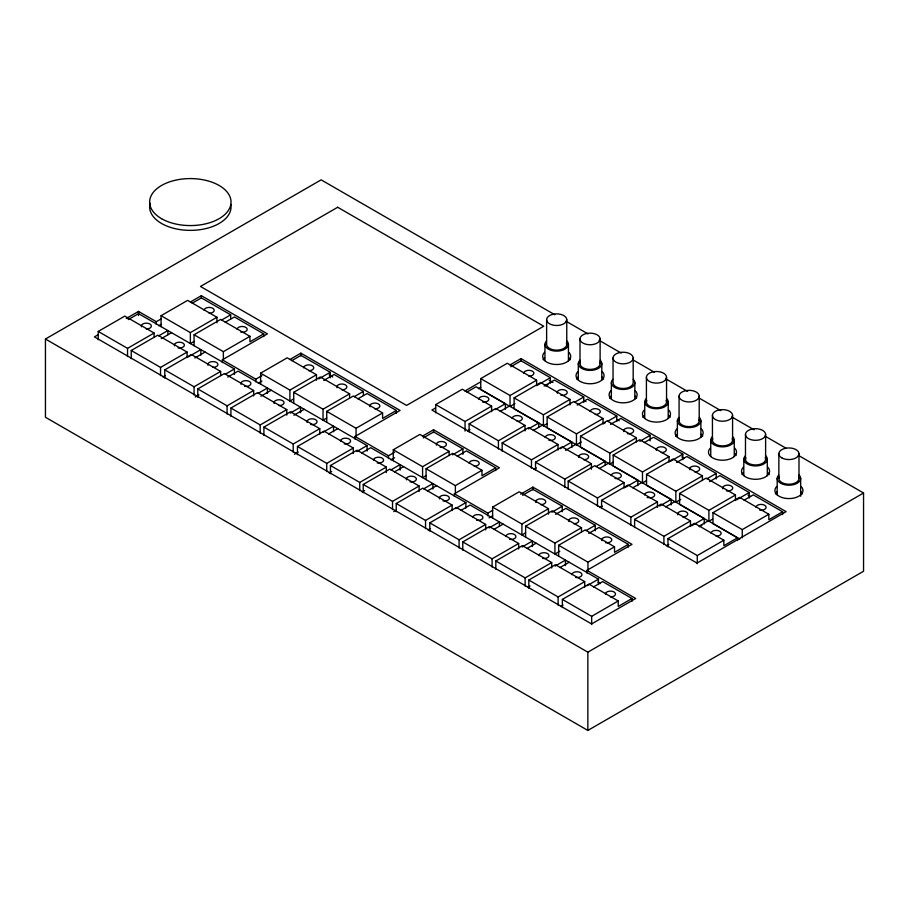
<?xml version="1.0" encoding="UTF-8"?>
<svg xmlns="http://www.w3.org/2000/svg" width="909" height="909" viewBox="0 0 909 909"><rect width="100%" height="100%" fill="white"/><g stroke="black" fill="none" stroke-linecap="round" stroke-linejoin="round"><path stroke-width="1.36" d="M798.363 455.364L863.55 493.008L863.55 571.25L587.85 730.427L45.45 417.265L45.45 339.023L321.15 179.846L554.831 314.764M98.229 339.659L98.229 331.444L124.806 316.105L154.11 333.024L154.11 337.125M98.092 334.773L94.411 336.887L591.611 623.949L635.709 598.486L586.953 570.341L586.953 573.079M126.26 318.502L138.509 311.435L156.303 321.695L161.166 318.889M128.249 319.593L138.566 313.639L234.408 368.963L234.408 374.451M161.063 326.661L161.063 315.707L187.64 300.368L216.933 317.275L216.933 322.763M190.39 302.015L201.343 295.686L267.416 333.842L222.364 359.839L222.364 362.589M192.219 303.197L201.4 297.902L230.693 314.809L230.693 318.923M158.734 325.774L161.166 324.365M98.229 331.444L127.533 348.363L154.11 333.024M131.237 358.714L131.237 350.499L157.814 335.16L187.106 352.078L187.106 357.555L200.866 349.613L200.866 355.089M158.689 335.853L167.87 330.558L167.87 334.66M161.245 338.648L171.574 332.694M161.063 315.707L190.367 332.614L216.933 317.275M194.072 345.715L194.072 334.762L220.637 319.423L249.941 336.33L249.941 341.818L263.701 333.864L263.701 336.603M221.523 320.104L230.693 314.809M225.227 322.252L234.397 316.957L263.701 333.864M194.037 341.454L190.367 343.579L190.367 332.614M131.237 350.499L160.541 367.418L187.106 352.078M164.768 378.076L164.768 369.861L191.345 354.521L220.648 371.429L220.648 375.542M194.787 358.01L205.104 352.056M162.984 376.962L165.438 375.542M194.072 334.762L223.364 351.669L249.941 336.33M164.768 369.861L194.072 386.779L220.648 371.429M197.776 397.131L197.776 388.916L224.353 373.576L253.645 390.484L253.645 395.972M225.227 374.269L234.408 368.963M227.784 377.065L238.113 371.111L367.077 445.569L367.077 451.046M195.299 397.028L198.969 394.904M260.61 384.132L260.61 373.179L287.176 357.828L316.48 374.747L316.48 380.223M222.364 359.839L255.838 379.167L261.928 375.656M289.926 359.487L300.89 353.158L400.085 410.436L355.044 436.445L355.044 439.183M291.766 360.668L300.936 355.362L330.24 372.281L330.24 377.758M258.27 383.246L261.928 381.132M197.776 388.916L227.08 405.834L253.645 390.484M230.909 416.254L230.909 408.039L257.474 392.699L286.778 409.618L286.778 415.095M258.236 393.324L267.405 388.018L267.405 393.506M260.917 396.188L271.234 390.234M260.61 373.179L289.903 390.086L316.48 374.747M293.732 403.255L293.732 392.302L320.309 376.962L349.601 393.87L349.601 397.983M318.775 378.905L330.24 372.281M323.752 380.451L334.069 374.497L363.373 391.404L363.373 395.517M293.584 398.926L289.903 401.051L289.903 390.086M230.909 408.039L260.201 424.957L286.778 409.618M263.905 435.309L263.905 427.094L290.482 411.754L319.786 428.673L319.786 434.15M290.221 413.106L300.538 407.152L300.538 412.629M293.925 415.243L304.242 409.289M293.732 392.302L323.036 409.22L349.601 393.87M326.74 422.31L326.74 411.357L353.306 396.017L382.609 412.925L382.609 418.413L396.369 410.459L396.369 413.209M354.192 396.71L363.373 391.404M357.896 398.846L367.077 393.552L396.369 410.459M326.706 418.049L323.036 420.174L323.036 409.22M263.905 427.094L293.209 444.012L319.786 428.673M297.448 454.67L297.448 446.455L324.013 431.116L353.317 448.035L353.317 453.511M323.218 432.161L333.546 426.207L333.546 431.684M328.603 433.945L337.773 428.65M294.436 454.261L298.107 452.137M326.74 411.357L356.044 428.275L382.609 412.925M297.448 446.455L326.74 463.374L353.317 448.035M435.741 412.8L435.741 404.573L462.317 389.234L491.621 406.153L491.621 411.629M514.937 403.653L510.029 406.482L480.736 389.563L480.736 378.61L507.302 363.259L536.605 380.178L536.605 385.655M330.444 473.725L330.444 465.51L357.021 450.171L386.314 467.09L386.314 472.566M356.76 451.523L367.077 445.569M435.593 407.914L431.923 410.027L697.021 563.08L786.115 511.642L521.016 358.589L510.029 364.929M464.874 391.006L480.736 381.848M466.908 392.063L476.077 386.768L505.381 403.687L505.381 409.164M510.744 366.759L521.062 360.793L550.365 377.712L550.365 383.189M361.6 453L370.781 447.705L465.885 502.609L465.885 508.086M329.194 472.919L331.637 471.498M478.304 388.734L480.736 387.325M393.279 460.727L393.279 449.773L419.844 434.434L449.148 451.341L449.148 455.454M355.044 436.445L388.507 455.761L394.597 452.25M422.594 436.081L433.559 429.764L499.427 467.783L454.375 493.792L454.375 496.53M423.287 437.922L433.604 431.968L462.908 448.876L462.908 454.364M390.95 459.84L394.597 457.727M435.741 404.573L465.044 421.492L491.621 406.153M480.736 378.61L510.029 395.517L536.605 380.178M330.444 465.51L359.748 482.429L386.314 467.09M363.248 492.667L363.248 484.452L389.813 469.101L419.117 486.02L419.117 491.496M469.112 432.059L469.112 423.844L495.689 408.505L524.993 425.423L524.993 430.9M547.082 423.628L543.4 425.742L514.108 408.834L514.108 397.869L540.673 382.53L569.977 399.449L569.977 404.925M495.053 409.652L505.381 403.687M537.753 384.996L550.365 377.712M390.904 469.919L400.085 464.624L400.085 470.101M394.404 471.941L403.573 466.635M500.28 411.334L509.449 406.039L538.753 422.958L538.753 427.06M544.116 386.018L554.433 380.064L583.737 396.983L583.737 402.46M467.499 431.036L469.942 429.627M545.548 385.973L547.991 384.564M362.191 491.974L364.645 490.553M393.279 449.773L422.583 466.692L449.148 451.341M426.071 479.668L426.071 468.703L452.648 453.364L481.952 470.283L481.952 475.759L495.712 467.817L495.712 470.555M452.591 454.841L462.908 448.876M457.238 456.193L466.408 450.898L495.712 467.817M426.253 475.521L422.583 477.645L422.583 466.692M363.248 484.452L392.54 501.359L419.117 486.02M469.112 423.844L498.416 440.763L524.993 425.423M514.108 397.869L543.4 414.788L569.977 399.449M396.244 511.722L396.244 503.506L422.821 488.156L452.125 505.074L452.125 510.551M502.166 451.137L502.166 442.922L528.731 427.582L558.035 444.501L558.035 449.978M581.351 442.001L576.454 444.819L547.15 427.912L547.15 416.947L573.715 401.608L603.019 418.526L603.019 424.003L605.314 422.685M423.708 488.849L432.877 483.554L432.877 489.031M528.424 428.912L538.753 422.958M574.568 402.278L583.737 396.983M427.412 490.996L436.581 485.69M533.322 430.411L542.491 425.117L571.795 442.035L571.795 447.512M577.158 405.096L587.487 399.142L616.779 416.061L616.779 421.537M393.767 511.619L396.222 510.199M426.071 468.703L455.375 485.622L481.952 470.283M396.244 503.506L425.548 520.414L452.125 505.074M502.166 442.922L531.458 459.84L558.035 444.501M547.15 416.947L576.454 433.866L603.019 418.526M429.787 531.083L429.787 522.857L456.352 507.517L485.656 524.436L485.656 529.913M535.526 470.407L535.526 462.192L562.103 446.853L591.407 463.76L591.407 469.249M613.495 461.965L609.814 464.09L580.521 447.171L580.521 436.218L607.087 420.878L636.391 437.786L636.391 441.899M455.557 508.574L465.885 502.609M560.33 448.648L571.795 442.035M607.61 421.356L616.779 416.061M460.943 510.347L470.112 505.052L598.463 579.158L598.463 584.635M565.546 450.341L575.863 444.387L605.167 461.295L605.167 465.408M610.53 424.367L620.847 418.413L650.151 435.32L650.151 440.808M428.003 529.958L430.446 528.549M533.913 469.385L536.355 467.965M492.61 518.085L492.61 507.12L519.187 491.78L548.491 508.699L548.491 514.176M454.375 493.792L487.849 513.119L492.712 510.301M520.721 494.144L532.89 487.11L631.994 544.332L586.953 570.341M522.63 495.269L532.947 489.315L562.251 506.233L562.251 511.71M489.065 517.891L492.712 515.789M429.787 522.857L459.079 539.776L485.656 524.436M535.526 462.192L564.83 479.111L591.407 463.76M580.521 436.218L609.814 453.137L636.391 437.786M462.783 550.138L462.783 541.912L489.36 526.572L518.664 543.491L518.664 548.968M568.193 489.258L568.193 481.043L594.759 465.703L624.063 482.622L624.063 488.099M646.151 480.827L642.481 482.94L613.177 466.033L613.177 455.068L639.754 439.729L669.047 456.648L669.047 462.124M489.099 527.924L499.416 521.971L499.416 526.084M595.986 466.601L605.167 461.295M639.834 441.285L650.151 435.32M493.951 529.402L503.12 524.107M599.349 468.533L608.519 463.238L637.823 480.157L637.823 485.633M644.333 442.558L653.514 437.263L682.807 454.182L682.807 459.659M492.61 507.12L521.914 524.038L548.491 508.699M525.618 537.139L525.618 526.175L552.195 510.835L581.487 527.754L581.487 531.856M551.922 512.187L562.251 506.233M555.626 514.324L565.955 508.37L595.247 525.288L595.247 530.765M525.584 532.879L521.914 534.992L521.914 524.038M568.193 481.043L597.486 497.962L624.063 482.622M613.177 455.068L642.481 471.987L669.047 456.648M462.783 541.912L492.087 558.83L518.664 543.491M495.825 569.204L495.825 560.989L522.391 545.65L551.695 562.569L551.695 568.045M601.565 508.529L601.565 500.314L628.13 484.974L657.434 501.882L657.434 507.37M680.75 499.382L675.853 502.211L646.549 485.292L646.549 474.339L673.126 459L702.418 475.907L702.418 480.02M625.21 487.44L637.823 480.157M670.194 461.465L682.807 454.182M522.096 546.979L532.424 541.025L532.424 546.502M526.981 548.479L536.151 543.184M632.721 487.803L641.89 482.509L671.194 499.416L671.194 504.904M676.557 462.488L686.886 456.534L716.178 473.453L716.178 478.929M599.94 507.506L602.383 506.086M525.618 526.175L554.922 543.093L581.487 527.754M558.649 556.206L558.649 545.252L585.226 529.913L614.529 546.82L614.529 552.308L628.289 544.355L628.289 547.093M586.078 530.583L595.247 525.288M588.668 533.401L598.986 527.447L628.289 544.355M559.819 551.229L554.922 554.047L554.922 543.093M495.825 560.989L525.118 577.908L551.695 562.569M601.565 500.314L630.857 517.232L657.434 501.882M646.549 474.339L675.853 491.258L702.418 475.907M528.822 588.259L528.822 580.044L555.399 564.705L584.703 581.624L584.703 587.1M634.607 527.606L634.607 519.391L661.173 504.052L690.476 520.959L690.476 526.447M712.565 519.164L708.895 521.289L679.591 504.37L679.591 493.417L706.168 478.077L735.461 494.996L735.461 500.473M555.138 566.057L565.455 560.103L565.455 565.58M659.729 506.04L671.194 499.416M707.009 478.748L716.178 473.453M559.989 567.534L569.159 562.239M665.763 506.881L674.933 501.586L704.236 518.494L704.236 523.982M709.611 481.565L719.928 475.612L749.221 492.53L749.221 498.007M527.572 587.453L530.015 586.032M558.649 545.252L587.953 562.16L614.529 546.82M528.822 580.044L558.126 596.963L584.703 581.624M634.607 519.391L663.911 536.31L690.476 520.959M679.591 493.417L708.895 510.335L735.461 494.996M562.364 607.621L562.364 599.406L588.93 584.067L618.234 600.974L618.234 606.462L631.994 598.508L631.994 601.258M667.979 546.877L667.979 538.651L694.544 523.311L723.848 540.23L723.848 545.707L737.608 537.764L737.608 540.503M739.824 539.151L712.963 523.641L712.963 512.687L739.54 497.337L768.832 514.255L768.832 519.732L782.592 511.79L782.592 514.528M586.987 585.771L598.463 579.158M691.624 525.777L704.236 518.494M736.608 499.814L749.221 492.53M593.52 586.896L602.69 581.601L631.994 598.508M699.135 526.141L708.304 520.846L737.608 537.764M744.119 500.177L753.3 494.871L782.592 511.79M560.58 606.508L563.023 605.087M666.354 545.854L668.808 544.434M699.419 526.765L701.862 525.345M562.364 599.406L591.657 616.325L618.234 600.974M667.979 538.651L697.271 555.569L723.848 540.23M712.963 512.687L742.267 529.595L768.832 514.255M45.45 339.023L587.85 652.173L863.55 493.008M565.909 321.161L588.043 333.944M599.111 340.33L621.256 353.112M633.55 360.214L654.457 372.281M665.524 378.678L687.67 391.461M698.737 397.847L720.871 410.629M731.95 417.026L754.084 429.798M765.151 436.195L786.069 448.262M549.241 380.371L552.922 382.496M583.601 400.21L586.055 401.63M616.745 419.344L619.199 420.753M681.795 456.897L684.25 458.318M748.062 495.155L750.516 496.575M329.058 374.906L332.728 377.019M597.917 582.146L600.36 583.555M800.67 478.418L800.67 496.223M798.988 453.761L798.988 478.418M778.854 453.761L778.854 478.418M777.184 478.418L777.184 494.86M767.298 459.159L767.298 475.589M765.617 434.502A10.067 5.806 0 0 1 750.516 439.536A10.067 5.806 0 0 1 750.516 429.468A10.067 5.806 0 0 1 765.617 434.502L765.617 459.159M745.482 434.502L745.482 459.159M743.812 459.159L743.812 475.589M742.267 529.595L742.267 537.821M734.245 440.081L734.245 456.511M732.574 415.424A10.067 5.806 0 0 1 717.474 420.458A10.067 5.806 0 0 1 717.474 410.391A10.067 5.806 0 0 1 732.574 415.424L732.574 440.081M712.44 415.424L712.44 440.081M710.758 440.081L710.758 456.511M708.895 510.335L708.895 521.289M700.884 420.81L700.884 437.252M699.203 396.154A10.067 5.806 0 0 1 684.102 401.187A10.067 5.806 0 0 1 684.102 391.12A10.067 5.806 0 0 1 699.203 396.154L699.203 420.81M697.271 555.569L697.271 563.796M679.068 396.154L679.068 420.81M677.387 420.81L677.387 437.252M675.853 491.258L675.853 502.211M668.217 401.96L668.217 418.39M666.547 377.303A10.067 5.806 0 0 1 651.446 382.337A10.067 5.806 0 0 1 651.446 372.27A10.067 5.806 0 0 1 666.547 377.303L666.547 401.96M663.911 536.31L663.911 544.525M646.413 377.303L646.413 401.96M644.731 401.96L644.731 418.39M642.481 471.987L642.481 482.94M634.846 382.689L634.846 399.131M633.175 358.032A10.067 5.806 0 0 1 618.075 363.066A10.067 5.806 0 0 1 618.075 352.999A10.067 5.806 0 0 1 633.175 358.032L633.175 382.689A10.067 5.806 0 0 1 623.108 388.495A10.067 5.806 0 0 1 613.041 382.689L613.041 358.032M630.857 517.232L630.857 525.447M611.359 382.689L611.359 399.131M609.814 453.137L609.814 464.09M601.803 363.611L601.803 380.042M600.122 338.955A10.067 5.806 0 0 1 585.032 343.988A10.067 5.806 0 0 1 585.032 333.921A10.067 5.806 0 0 1 600.122 338.955L600.122 363.611M597.486 497.962L597.486 506.177M591.657 616.325L591.657 624.54M587.953 562.16L587.953 570.386M587.85 652.173L587.85 730.427M579.999 338.955L579.999 363.611M578.317 363.611L578.317 380.042M576.454 433.866L576.454 444.819M568.432 344.341L568.432 360.782M566.761 319.684A10.067 5.806 0 0 1 551.661 324.718A10.067 5.806 0 0 1 551.661 314.65A10.067 5.806 0 0 1 566.761 319.684L566.761 344.341M564.83 479.111L564.83 487.326M558.126 596.963L558.126 605.178M546.627 319.684L546.627 344.341A10.067 5.806 0 0 0 558.001 350.101A10.067 5.806 0 0 0 566.409 342.841M544.946 344.341L544.946 360.782M543.4 414.788L543.4 425.742M532.89 487.11L532.89 489.849M531.458 459.84L531.458 468.055M525.118 577.908L525.118 586.123M521.016 358.589L521.016 361.327M510.029 395.517L510.029 406.482M498.416 440.763L498.416 448.978M492.087 558.83L492.087 567.057M487.849 513.119L487.849 515.857M465.044 421.492L465.044 431.082M459.079 539.776L459.079 548.002M455.375 485.622L455.375 493.837M433.559 429.764L433.559 432.502M425.548 520.414L425.548 528.64M392.54 501.359L392.54 509.585M388.507 455.761L388.507 458.511M359.748 482.429L359.748 490.644M356.044 428.275L356.044 436.49M326.74 463.374L326.74 471.589M300.89 353.158L300.89 355.896M293.209 444.012L293.209 452.228M260.201 424.957L260.201 433.173M255.838 379.167L255.838 381.905M227.08 405.834L227.08 414.049M223.364 351.669L223.364 359.896M201.343 295.686L201.343 298.436M194.072 386.779L194.072 394.995M160.541 367.418L160.541 375.633M156.303 321.695L156.303 324.433M138.509 311.435L138.509 315.537M127.533 348.363L127.533 356.578M505.858 536.537A5.034 2.909 0 0 1 511.324 533.651A5.034 2.909 0 0 1 515.846 537.049A5.034 2.909 0 0 1 509.585 539.344M469.146 463.329A5.034 2.909 0 0 1 474.18 460.42A5.034 2.909 0 0 1 479.213 463.329A5.034 2.909 0 0 1 474.18 466.237M336.978 387.677A5.034 2.909 0 0 1 340.966 384.064A5.034 2.909 0 0 1 346.852 386.666A5.034 2.909 0 0 1 341.841 389.825M439.49 498.882A5.034 2.909 0 0 1 443.91 495.235A5.034 2.909 0 0 1 449.364 498.382A5.034 2.909 0 0 1 443.047 500.927M571.897 574.67A5.034 2.909 0 0 1 577.363 571.772A5.034 2.909 0 0 1 581.885 575.17A5.034 2.909 0 0 1 575.624 577.476M472.85 517.482A5.034 2.909 0 0 1 478.327 514.596A5.034 2.909 0 0 1 482.838 517.994A5.034 2.909 0 0 1 476.589 520.289M568.864 521.55A5.034 2.909 0 0 1 572.852 517.937A5.034 2.909 0 0 1 578.738 520.55A5.034 2.909 0 0 1 573.727 523.709M274.143 403.414A5.034 2.909 0 0 1 278.131 399.801A5.034 2.909 0 0 1 284.017 402.414A5.034 2.909 0 0 1 279.006 405.573M406.482 479.827A5.034 2.909 0 0 1 410.913 476.18A5.034 2.909 0 0 1 416.356 479.327A5.034 2.909 0 0 1 410.05 481.872M601.894 540.628A5.034 2.909 0 0 1 606.314 536.98A5.034 2.909 0 0 1 611.768 540.128A5.034 2.909 0 0 1 605.451 542.684M605.428 594.031A5.034 2.909 0 0 1 610.462 591.123A5.034 2.909 0 0 1 615.495 594.031A5.034 2.909 0 0 1 610.462 596.929M538.889 555.615A5.034 2.909 0 0 1 544.366 552.717A5.034 2.909 0 0 1 548.877 556.115A5.034 2.909 0 0 1 542.628 558.421M535.856 502.495A5.034 2.909 0 0 1 539.844 498.882A5.034 2.909 0 0 1 545.73 501.495A5.034 2.909 0 0 1 540.719 504.654M557.342 393.245A5.034 2.909 0 0 1 561.762 389.597A5.034 2.909 0 0 1 567.216 392.745A5.034 2.909 0 0 1 560.898 395.301M600.235 360.214A11.749 6.783 0 0 1 590.066 370.395A11.749 6.783 0 0 1 579.897 360.214M599.781 362.1A10.067 5.806 0 0 1 590.066 369.418A10.067 5.806 0 0 1 580.34 362.1M340.511 441.081A5.034 2.909 0 0 1 345.988 438.183A5.034 2.909 0 0 1 350.499 441.581A5.034 2.909 0 0 1 344.238 443.887M373.519 460.136A5.034 2.909 0 0 1 378.985 457.238A5.034 2.909 0 0 1 383.507 460.636A5.034 2.909 0 0 1 377.246 462.942M307.151 422.469A5.034 2.909 0 0 1 311.571 418.822A5.034 2.909 0 0 1 317.025 421.969A5.034 2.909 0 0 1 310.708 424.526M369.986 406.732A5.034 2.909 0 0 1 373.963 403.119A5.034 2.909 0 0 1 379.86 405.721A5.034 2.909 0 0 1 374.838 408.88M141.474 326.82A5.034 2.909 0 0 1 145.463 323.206A5.034 2.909 0 0 1 151.348 325.808A5.034 2.909 0 0 1 146.338 328.967M566.864 340.955A11.749 6.783 0 0 1 556.694 351.124A11.749 6.783 0 0 1 546.525 340.955M204.139 310.333A5.034 2.909 0 0 1 209.161 307.424A5.034 2.909 0 0 1 214.194 310.333A5.034 2.909 0 0 1 209.161 313.23M436.513 445.149A5.034 2.909 0 0 1 440.945 441.501A5.034 2.909 0 0 1 446.399 444.649A5.034 2.909 0 0 1 440.081 447.205M523.8 373.224A5.034 2.909 0 0 1 528.833 370.327A5.034 2.909 0 0 1 533.867 373.224A5.034 2.909 0 0 1 528.833 376.133M478.816 399.199A5.034 2.909 0 0 1 484.281 396.313A5.034 2.909 0 0 1 488.803 399.71A5.034 2.909 0 0 1 482.543 402.005M611.257 475.668A5.034 2.909 0 0 1 616.734 472.771A5.034 2.909 0 0 1 621.245 476.168A5.034 2.909 0 0 1 614.995 478.475M578.772 457.568A5.034 2.909 0 0 1 582.76 453.955A5.034 2.909 0 0 1 588.646 456.557A5.034 2.909 0 0 1 583.635 459.715M644.629 494.939A5.034 2.909 0 0 1 649.662 492.03A5.034 2.909 0 0 1 654.696 494.939A5.034 2.909 0 0 1 649.662 497.837M648.356 497.746A5.034 2.909 0 0 1 647.151 497.45M633.278 379.303A11.749 6.783 0 0 1 623.108 389.472A11.749 6.783 0 0 1 612.939 379.303M799.091 475.032A11.749 6.783 0 0 1 788.921 485.201A11.749 6.783 0 0 1 778.752 475.032M798.647 476.918A10.067 5.806 0 0 1 788.921 484.236A10.067 5.806 0 0 1 779.195 476.918M732.677 436.684A11.749 6.783 0 0 1 722.507 446.853A11.749 6.783 0 0 1 712.338 436.684M732.234 438.57A10.067 5.806 0 0 1 722.507 445.887A10.067 5.806 0 0 1 712.781 438.57M699.305 417.424A11.749 6.783 0 0 1 689.136 427.594A11.749 6.783 0 0 1 678.966 417.424M698.862 419.31A10.067 5.806 0 0 1 689.136 426.616A10.067 5.806 0 0 1 679.409 419.31M656.423 450.444A5.034 2.909 0 0 1 660.411 446.83A5.034 2.909 0 0 1 666.297 449.444A5.034 2.909 0 0 1 661.275 452.602M590.214 411.572A5.034 2.909 0 0 1 595.247 408.664A5.034 2.909 0 0 1 600.281 411.572A5.034 2.909 0 0 1 595.247 414.481M623.756 431.593A5.034 2.909 0 0 1 628.187 427.946A5.034 2.909 0 0 1 633.63 431.093A5.034 2.909 0 0 1 627.324 433.65M545.23 437.547A5.034 2.909 0 0 1 550.706 434.65A5.034 2.909 0 0 1 555.217 438.047A5.034 2.909 0 0 1 548.956 440.354M666.649 398.562A11.749 6.783 0 0 1 656.48 408.732A11.749 6.783 0 0 1 646.31 398.562M666.195 400.449A10.067 5.806 0 0 1 656.48 407.766A10.067 5.806 0 0 1 646.754 400.449M208.013 365.236A5.034 2.909 0 0 1 212.002 361.623A5.034 2.909 0 0 1 217.887 364.225A5.034 2.909 0 0 1 212.876 367.384M241.021 384.291A5.034 2.909 0 0 1 245.441 380.644A5.034 2.909 0 0 1 250.895 383.791A5.034 2.909 0 0 1 244.578 386.348M303.674 367.793A5.034 2.909 0 0 1 308.708 364.895A5.034 2.909 0 0 1 313.741 367.793A5.034 2.909 0 0 1 308.708 370.702M174.483 345.874A5.034 2.909 0 0 1 178.903 342.227A5.034 2.909 0 0 1 184.357 345.375A5.034 2.909 0 0 1 178.039 347.931M237.135 329.388A5.034 2.909 0 0 1 242.612 326.49A5.034 2.909 0 0 1 247.123 329.887A5.034 2.909 0 0 1 240.874 332.194M512.187 418.47A5.034 2.909 0 0 1 517.221 415.561A5.034 2.909 0 0 1 522.255 418.47A5.034 2.909 0 0 1 517.221 421.378M677.841 514.767A5.034 2.909 0 0 1 681.83 511.153A5.034 2.909 0 0 1 687.727 513.755A5.034 2.909 0 0 1 682.704 516.914M722.837 488.792A5.034 2.909 0 0 1 727.257 485.145A5.034 2.909 0 0 1 732.711 488.292A5.034 2.909 0 0 1 726.393 490.849M756.038 507.302A5.034 2.909 0 0 1 761.503 504.415A5.034 2.909 0 0 1 766.026 507.813A5.034 2.909 0 0 1 759.765 510.108M711.043 533.276A5.034 2.909 0 0 1 716.076 530.379A5.034 2.909 0 0 1 721.11 533.276A5.034 2.909 0 0 1 716.076 536.185M765.719 455.761A11.749 6.783 0 0 1 755.549 465.931A11.749 6.783 0 0 1 745.38 455.761M765.276 457.647A10.067 5.806 0 0 1 755.549 464.965A10.067 5.806 0 0 1 745.823 457.647M689.795 469.714A5.034 2.909 0 0 1 693.772 466.101A5.034 2.909 0 0 1 699.669 468.703A5.034 2.909 0 0 1 694.646 471.862M775.377 493.86A14.021 8.101 0 0 1 776.775 491.905M801.068 491.905A14.021 8.101 0 0 1 802.465 493.86M742.005 474.589A14.021 8.101 0 0 1 743.403 472.635M767.696 472.635A14.021 8.101 0 0 1 769.094 474.589M734.654 453.557A14.021 8.101 0 0 1 736.051 455.511M675.592 436.252A14.021 8.101 0 0 1 676.989 434.297M701.282 434.297A14.021 8.101 0 0 1 702.68 436.252M642.936 417.39A14.021 8.101 0 0 1 644.333 415.436M668.626 415.436A14.021 8.101 0 0 1 670.024 417.39M609.564 398.131A14.021 8.101 0 0 1 610.962 396.176M635.255 396.176A14.021 8.101 0 0 1 636.652 398.131M576.511 379.042A14.021 8.101 0 0 1 577.919 377.099M602.201 377.099A14.021 8.101 0 0 1 603.61 379.042M543.15 359.782A14.021 8.101 0 0 1 544.548 357.828M568.841 357.828A14.021 8.101 0 0 1 570.238 359.782M801.068 486.429A14.021 8.101 0 0 1 788.921 498.575A14.021 8.101 0 0 1 776.775 486.429M767.696 467.158A14.021 8.101 0 0 1 755.549 479.304A14.021 8.101 0 0 1 743.403 467.158M734.654 448.08A14.021 8.101 0 0 1 722.507 460.227A14.021 8.101 0 0 1 710.361 448.08M701.282 428.821A14.021 8.101 0 0 1 689.136 440.956A14.021 8.101 0 0 1 676.989 428.821M668.626 409.959A14.021 8.101 0 0 1 656.48 422.106A14.021 8.101 0 0 1 644.333 409.959M635.255 390.688A14.021 8.101 0 0 1 623.108 402.835A14.021 8.101 0 0 1 610.962 390.688M602.201 371.611A14.021 8.101 0 0 1 590.066 383.757A14.021 8.101 0 0 1 577.919 371.611M568.841 352.351A14.021 8.101 0 0 1 556.694 364.498A14.021 8.101 0 0 1 544.548 352.351M230.818 204.411A40.7 23.498 0 0 1 189.265 230.363A40.7 23.498 0 0 1 150.144 203.196M337.671 207.263L200.491 286.46L406.55 405.425L543.73 326.229L337.671 207.263M781.808 457.875A10.067 5.806 0 0 0 798.647 455.273A10.067 5.806 0 0 0 786.319 448.148A10.067 5.806 0 0 0 781.808 457.875M161.563 218.694A40.7 23.498 0 0 0 229.647 208.161A40.7 23.498 0 0 0 179.812 179.38A40.7 23.498 0 0 0 161.563 218.694"/></g></svg>
